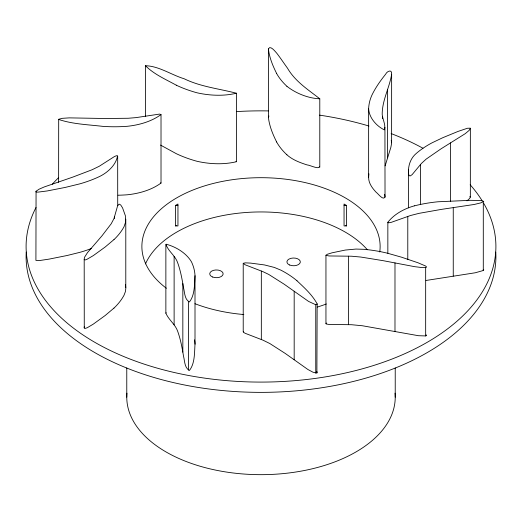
<?xml version="1.0" encoding="UTF-8"?>
<svg xmlns="http://www.w3.org/2000/svg" width="522" height="522" viewBox="0 0 522 522"><rect width="100%" height="100%" fill="white"/><g stroke="black" fill="none" stroke-linecap="round" stroke-linejoin="round"><path stroke-width="0.78" d="M118.057 195.221A100.231 57.87 0 0 0 127.303 194.784C139.093 193.564 151.458 190.067 161.017 183.065L161.017 114.566L159.569 114.09L135.955 117.626L128.171 118.266L105.131 118.507L69.263 117.874L62.353 118.324L58.692 119.244L58.621 182.348M165.865 244.661L165.865 313.161C168.599 319.718 175.04 324.136 177.532 330.883C180.514 339.019 182.1 347.593 183.509 356.121C184.768 360.93 184.449 367.879 189.414 370.463C194.941 363.573 194.419 352.846 195.006 344.2L195.006 275.701A100.231 57.87 0 0 0 191.411 261.737C186.06 252.863 175.907 246.815 166.172 244.211L165.957 244.387C168.143 251.115 175.151 255.539 177.532 262.383C180.514 270.52 182.1 279.094 183.509 287.622C184.768 292.431 184.449 299.38 189.414 301.964C194.941 295.074 194.419 284.346 195.006 275.701M160.561 145.096L176.292 153.683A100.231 57.87 0 0 0 196.924 161.259C209.7 164.182 223.775 164.782 236.394 161.722L236.394 93.223C219.168 88.714 200.644 86.802 184.194 78.776C171.333 74.874 158.871 66.026 145.481 65.733L145.481 116.295M319.79 167.229L319.79 98.795C308.182 89.693 295.145 81.465 287.446 68.101C283.896 63.247 280.608 58.203 276.941 53.433C275.283 51.567 270.057 44.716 268.412 48.944L268.412 117.443C269.378 126.037 272.771 134.285 276.634 141.971M268.412 48.944C269.378 57.537 272.771 65.785 276.634 73.471M385.132 165.865L390.861 147.321L391.617 143.276L391.637 74.287C392.348 68.982 387.043 70.985 385.549 74.326C380.401 80.734 375.618 87.526 372.01 94.939A100.231 57.87 0 0 0 368.643 108.928C369.191 117.907 376.577 126.154 384.309 129.847C386.123 125.202 382.574 119.46 382.195 114.442C382.091 100.459 389.458 87.84 391.637 74.287M113.966 308.091L105.17 315.516L93.281 324.129L87.246 327.738L85.008 328.462L84.27 328.123L84.192 259.016L84.649 257.105L87.526 252.583L101.855 235.983L111.219 223.762L113.972 218.574L117.633 205.727L119.199 204.102L120.752 205.015L122.579 207.913L125.43 215.906L125.6 222.144L124.034 226.724A100.231 57.87 0 0 1 113.985 239.598M125.795 219.123L125.789 288.653L125.41 291.602L124.034 295.217A100.231 57.87 0 0 1 113.985 308.097M243.219 331.901L243.219 263.401M408.524 169.506L408.609 174.257L409.196 175.653L410.175 175.953L412.099 174.668L421.378 163.49L426.148 159.119L440.914 148.907L465.232 133.671L469.174 130.363L470.361 128.164L467.373 128.268L458.114 131.394L442.676 137.749L432.144 142.774A100.231 57.87 0 0 0 416.217 153.488C411.486 157.409 408.883 163.438 408.524 169.506L408.524 207.828M268.412 117.443L268.928 115.995M384.929 127.316L385.027 197.12C382.9 200.755 378.189 193.564 376.108 192.22C372.317 188.188 368.552 183.235 368.63 177.428L368.63 108.928M84.277 326.798L84.199 327.842M467.007 200.846C467.96 199.828 471.327 197.74 469.872 196.435M165.865 313.161L166.172 312.711M387.846 253.261L387.846 222.274C394.338 213.994 404.413 208.591 414.501 205.818M296.998 280.79C304.385 287.752 312.313 294.891 317.154 303.889L316.88 373.126L312.998 372.212L307.889 369.491L285.227 353.427L269.822 343.535L263.01 340.187L245.17 333.297L243.415 332.266L243.474 331.627M161.017 114.566C151.458 121.574 139.093 125.058 127.303 126.298A100.231 57.87 0 0 1 102.841 126.37C88.133 124.627 72.571 124.177 58.621 119.421M319.79 98.795C308.463 98.371 296.039 93.484 286.885 86.293M236.394 93.223C223.775 96.289 209.7 95.67 196.918 92.766A100.231 57.87 0 0 1 176.279 85.19M36.07 191.241L35.914 191.887L37.858 192.148L47.189 190.954L65.25 187.418L79.612 183.914A100.231 57.87 0 0 0 100.12 176.227C108.008 172.214 116.184 164.737 117.509 155.843L116.413 155.719L114.403 156.574L99.291 166.237L92.12 169.741L72.799 177.102L44.292 186.928L39.111 189.186L36.07 191.241L35.914 260.387L39.757 260.517L49.14 259.108L67.051 255.519L79.612 252.413A100.231 57.87 0 0 0 91.487 248.479M113.966 239.591L105.17 247.017L93.281 255.63L86.554 259.545L85.008 259.963L84.199 259.349M387.846 222.274L388.388 222.842L391.213 222.359L410.429 215.54L419.022 213.348L441.149 209.426L474.296 204.454L480.71 202.901L483.77 201.42L481.16 200.572L470.446 200.317L437.938 201.779A100.231 57.87 0 0 0 414.507 205.825M426.056 280.464L475.255 272.771L482.393 270.768L483.77 269.92L483.222 269.424M326.668 323.066L325.989 323.575L326.152 323.979L328.984 324.456L351.528 324.717L362.379 325.754L418.468 335.711L425.665 335.927L426.611 335.574L426.141 334.87M175.594 205.374L177.95 204.017L177.95 225.928L175.594 225.928L175.594 205.374L177.95 205.374M175.594 225.928L176.325 225.497M425.665 267.434L426.611 267.075L425.671 266.057L417.998 262.768L401.548 257.202L387.559 253.229A100.231 57.87 0 0 0 364.062 249.32L355.991 249.066L345.329 250.051L332.025 252.818L327.32 254.273L325.969 255.291L328.984 255.956L351.528 256.217L360.819 257.052L383.102 260.667L414.631 266.67L420.98 267.447L425.665 267.434L425.665 335.927M344.05 205.374L346.406 205.374L346.406 225.928L344.05 225.928L344.05 204.017L346.406 205.374M297.018 280.784A100.231 57.87 0 0 0 280.895 270.161L274.337 267.434L264.445 264.928L250.664 263.108L245.347 262.86L243.252 263.297L245.17 264.798L263.01 271.688L268.758 274.448L284.138 284.183L308.574 301.416L315.229 304.496L316.88 304.626L317.154 303.889M176.292 85.184C165.755 79.396 153.931 74.261 145.481 65.733M160.665 182.707L161.017 183.065M345.675 225.497L346.406 225.928M236.009 161.298L236.394 161.722M286.885 154.793C292.555 159.889 299.889 162.59 307.034 164.906C309.442 164.887 318.942 169.8 319.516 166.668M316.854 371.481L317.154 372.715M391.246 140.301L391.637 142.787M384.668 194.308L385.027 197.12M125.43 284.405L125.795 287.622M117.672 156.104L117.718 205.524M483.294 201.831L483.294 270.331M470.348 128.66L470.348 197.159M453.253 207.606L453.253 276.105M450.479 142.897L450.479 201.609M420.53 164.541L420.53 204.5M407.786 216.467L407.786 259.688M395.226 367.951L395.226 397.17M394.984 262.912L394.984 331.411M387.546 89.321L387.546 157.82M382.626 116.876L382.626 118.507M348.442 256.171L348.442 324.671M325.95 255.186L325.95 323.686M315.758 304.626L315.758 373.126M294.18 291.25L294.18 359.749M261.333 271.055L261.333 339.554M188.462 301.612L188.462 370.111M182.837 283.622L182.837 352.122M174.12 256.38L174.12 324.88M126.774 367.951L126.774 397.17M114.488 216.813L114.488 218.444M368.643 177.428A100.231 57.87 0 0 1 368.93 173.846M286.898 86.287A100.231 57.87 0 0 1 276.608 73.478M286.898 154.786A100.231 57.87 0 0 1 276.608 141.977M194.543 339.822A100.231 57.87 0 0 1 195.026 344.2M395.05 393.164A134.226 77.497 0 0 1 261 474.668A134.226 77.497 0 0 1 126.95 393.164M145.488 263.904A119.127 68.78 0 0 1 247.904 212.363A119.127 68.78 0 0 1 367.351 249.738M166.394 288.268A119.127 68.78 0 0 1 227.357 180.495A119.127 68.78 0 0 1 379.742 252.002M326.315 303.993A119.127 68.78 0 0 1 317.343 307.073M243.833 314.531A119.127 68.78 0 0 1 194.947 303.713M495.763 252.074A234.9 135.616 0 0 1 261 392.368A234.9 135.616 0 0 1 26.237 252.074M483.679 203.299A234.9 135.616 0 0 1 264.85 382.071A234.9 135.616 0 0 1 35.992 207.534M52.344 184.188A234.9 135.616 0 0 1 58.392 177.845M236.74 111.584A234.9 135.616 0 0 1 268.288 110.918M319.575 115.14A234.9 135.616 0 0 1 368.963 126.03M391.122 133.567A234.9 135.616 0 0 1 422.977 148.255M470.185 184.781A234.9 135.616 0 0 1 482.047 200.592M289.69 265.026A6.714 3.876 0 0 0 300.3 262.285A6.714 3.876 0 0 0 290.891 258.351A6.714 3.876 0 0 0 289.69 265.026M212.63 277.019A6.714 3.876 0 0 0 223.122 274.135A6.714 3.876 0 0 0 213.544 270.331A6.714 3.876 0 0 0 212.63 277.019"/></g></svg>
